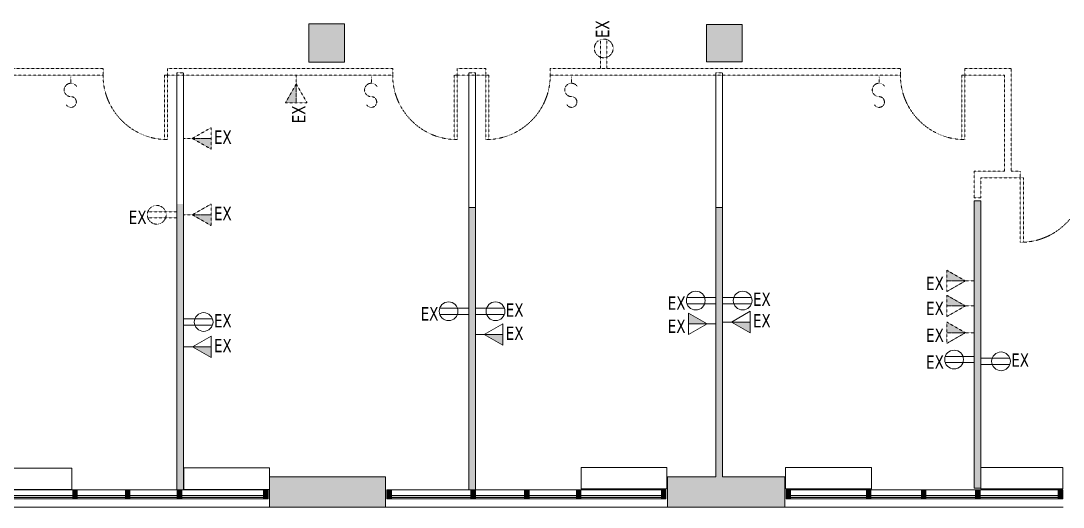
# Model space of a CAD drawing. Header units: inches. Extents: x -674 to 800, y -349 to 915.
# Drawn here: x -84 to 499, y -349 to -76 of the extents above; entities that cross this region are included whole.
import ezdxf

# ---------------------------------------------------------------- set-up
doc = ezdxf.new("R2010")
doc.units = ezdxf.units.IN
doc.header["$MEASUREMENT"] = 0
for name, pattern in [('Demolished', [0.1875, 0.125, -0.0625]), ('Demolished 3_128_', [0.046875, 0.023437, -0.023437]), ('Hidden 1_16_', [0.09375, 0.0625, -0.03125])]:
    doc.linetypes.add(name, pattern=pattern)
for name, color, linetype, lineweight in [('A-ANNO-NOTE', 131, 'Demolished', 9), ('A-DOOR', 31, 'Continuous', 13), ('A-FLOR', 192, 'Continuous', 13), ('A-GLAZ-CURT', 52, 'Continuous', 13), ('A-GLAZ-CWMG', 51, 'Continuous', 13), ('A-WALL', 113, 'Continuous', 13), ('A-WALL-PATT', 111, 'Continuous', 13), ('M-EQPM', 50, 'Continuous', 13)]:
    doc.layers.add(name, color=color, linetype=linetype, lineweight=lineweight)
doc.styles.add('Tahoma', font='tahoma.ttf', dxfattribs={"width": 0.85, "height": 7.5})

# ---------------------------------------------------------------- blocks, each defined once
blk = doc.blocks.new('System Panel - Glazed-1565839-New Construction - Demolition Plan')
at = {"layer": 'A-GLAZ-CURT', "lineweight": 9}
blk.add_hatch(color=9, dxfattribs=at).paths.add_polyline_path([(-21.25, 1.75), (-21.25, 0.75), (21.25, 0.75), (21.25, 1.75), (3.43, 1.75)], flags=0)
at = {"layer": 'A-GLAZ-CURT', "color": 251, "lineweight": 20}
for p, q in [((21.25, 1.75), (-21.25, 1.75)), ((-21.25, 1.75), (-21.25, 0.75)), ((-21.25, 0.75), (21.25, 0.75)), ((21.25, 0.75), (21.25, 1.75))]:
    blk.add_line(p, q, dxfattribs=at)
blk = doc.blocks.new('System Panel - Glazed-1565840-New Construction - Demolition Plan')
at = {"layer": 'A-GLAZ-CURT', "lineweight": 9}
blk.add_hatch(color=9, dxfattribs=at).paths.add_polyline_path([(13.91, 1.75), (-14.13, 1.75), (-14.13, 0.75), (14.13, 0.75), (14.13, 1.75)], flags=0)
at = {"layer": 'A-GLAZ-CURT', "color": 251, "lineweight": 20}
for p, q in [((14.13, 1.75), (-14.13, 1.75)), ((-14.13, 1.75), (-14.13, 0.75)), ((-14.13, 0.75), (14.13, 0.75)), ((14.13, 0.75), (14.13, 1.75))]:
    blk.add_line(p, q, dxfattribs=at)
blk = doc.blocks.new('System Panel - Glazed-1565841-New Construction - Demolition Plan')
at = {"layer": 'A-GLAZ-CURT', "lineweight": 9}
blk.add_hatch(color=9, dxfattribs=at).paths.add_polyline_path([(-13.125, 1.75), (-13.875, 1.75), (-13.875, 0.75), (13.875, 0.75), (13.875, 1.75)], flags=0)
at = {"layer": 'A-GLAZ-CURT', "color": 251, "lineweight": 20}
for p, q in [((13.875, 1.75), (-13.875, 1.75)), ((-13.875, 1.75), (-13.875, 0.75)), ((-13.875, 0.75), (13.875, 0.75)), ((13.875, 0.75), (13.875, 1.75))]:
    blk.add_line(p, q, dxfattribs=at)
blk = doc.blocks.new('System Panel - Glazed-1565842-New Construction - Demolition Plan')
at = {"layer": 'A-GLAZ-CURT', "lineweight": 9}
blk.add_hatch(color=9, dxfattribs=at).paths.add_polyline_path([(21.375, 1.75), (-21.875, 1.75), (-21.875, 0.75), (21.875, 0.75), (21.875, 1.75)], flags=0)
at = {"layer": 'A-GLAZ-CURT', "color": 251, "lineweight": 20}
for p, q in [((21.875, 1.75), (-21.875, 1.75)), ((-21.875, 1.75), (-21.875, 0.75)), ((-21.875, 0.75), (21.875, 0.75)), ((21.875, 0.75), (21.875, 1.75))]:
    blk.add_line(p, q, dxfattribs=at)
blk = doc.blocks.new('Rectangular Mullion - Rectangular Mullion 1-1562989-New Construction - Demolition Plan')
at = {"layer": 'A-GLAZ-CWMG', "lineweight": 9}
blk.add_hatch(color=9, dxfattribs=at).paths.add_polyline_path([(1.25, 2.5), (1.25, -2.5), (-1.25, -2.5), (-1.25, 2.5)], flags=0)
at = {"layer": 'A-GLAZ-CWMG', "color": 251, "lineweight": 20}
for p, q in [((-1.25, 2.5), (1.25, 2.5)), ((-1.25, -2.5), (-1.25, 2.5)), ((1.25, 2.5), (1.25, -2.5)), ((1.25, -2.5), (-1.25, -2.5))]:
    blk.add_line(p, q, dxfattribs=at)
blk = doc.blocks.new('Rectangular Mullion - Rectangular Mullion 1-1565835-New Construction - Demolition Plan')
at = {"layer": 'A-GLAZ-CWMG', "lineweight": 9}
for p, q in [((452.79, -338.85), (496.54, -338.85)), ((452.79, -343.85), (496.54, -343.85))]:
    blk.add_line(p, q, dxfattribs=at)
blk = doc.blocks.new('Rectangular Mullion - Rectangular Mullion 1-1565836-New Construction - Demolition Plan')
at = {"layer": 'A-GLAZ-CWMG', "lineweight": 9}
for p, q in [((422.54, -338.85), (450.29, -338.85)), ((422.54, -343.85), (450.29, -343.85))]:
    blk.add_line(p, q, dxfattribs=at)
blk = doc.blocks.new('Rectangular Mullion - Rectangular Mullion 1-1565837-New Construction - Demolition Plan')
at = {"layer": 'A-GLAZ-CWMG', "lineweight": 9}
for p, q in [((391.79, -338.85), (420.04, -338.85)), ((391.79, -343.85), (420.04, -343.85))]:
    blk.add_line(p, q, dxfattribs=at)
blk = doc.blocks.new('Rectangular Mullion - Rectangular Mullion 1-1565838-New Construction - Demolition Plan')
at = {"layer": 'A-GLAZ-CWMG', "lineweight": 9}
for p, q in [((346.79, -338.85), (389.29, -338.85)), ((346.79, -343.85), (389.29, -343.85))]:
    blk.add_line(p, q, dxfattribs=at)
blk = doc.blocks.new('System Panel - Glazed-1566502-New Construction - Demolition Plan')
at = {"layer": 'A-GLAZ-CURT', "lineweight": 9}
blk.add_hatch(color=9, dxfattribs=at).paths.add_polyline_path([(-21, 1.75), (-22.25, 1.75), (-22.25, 0.75), (22.25, 0.75), (22.25, 1.75)], flags=0)
at = {"layer": 'A-GLAZ-CURT', "color": 251, "lineweight": 20}
for p, q in [((22.25, 1.75), (-22.25, 1.75)), ((-22.25, 1.75), (-22.25, 0.75)), ((-22.25, 0.75), (22.25, 0.75)), ((22.25, 0.75), (22.25, 1.75))]:
    blk.add_line(p, q, dxfattribs=at)
blk = doc.blocks.new('System Panel - Glazed-1565120-New Construction - Demolition Plan')
at = {"layer": 'A-GLAZ-CURT', "lineweight": 9}
blk.add_hatch(color=9, dxfattribs=at).paths.add_polyline_path([(0.21, 1.75), (-13.75, 1.75), (-13.75, 0.75), (13.75, 0.75), (13.75, 1.75)], flags=0)
at = {"layer": 'A-GLAZ-CURT', "color": 251, "lineweight": 20}
for p, q in [((13.75, 1.75), (-13.75, 1.75)), ((-13.75, 1.75), (-13.75, 0.75)), ((-13.75, 0.75), (13.75, 0.75)), ((13.75, 0.75), (13.75, 1.75))]:
    blk.add_line(p, q, dxfattribs=at)
blk = doc.blocks.new('System Panel - Glazed-1563110-New Construction - Demolition Plan')
at = {"layer": 'A-GLAZ-CURT', "lineweight": 9}
blk.add_hatch(color=9, dxfattribs=at).paths.add_polyline_path([(12.85, 0.75), (13.25, 0.75), (13.25, 1.75), (-13.25, 1.75), (-13.25, 0.75)], flags=0)
at = {"layer": 'A-GLAZ-CURT', "color": 251, "lineweight": 20}
for p, q in [((13.25, 1.75), (-13.25, 1.75)), ((-13.25, 1.75), (-13.25, 0.75)), ((-13.25, 0.75), (13.25, 0.75)), ((13.25, 0.75), (13.25, 1.75))]:
    blk.add_line(p, q, dxfattribs=at)
blk = doc.blocks.new('System Panel - Glazed-1566503-New Construction - Demolition Plan')
at = {"layer": 'A-GLAZ-CURT', "lineweight": 9}
blk.add_hatch(color=9, dxfattribs=at).paths.add_polyline_path([(-22.55, 1.75), (-22.55, 0.75), (22.55, 0.75), (22.55, 1.75), (22.46, 1.75)], flags=0)
at = {"layer": 'A-GLAZ-CURT', "color": 251, "lineweight": 20}
for p, q in [((22.55, 1.75), (-22.55, 1.75)), ((-22.55, 1.75), (-22.55, 0.75)), ((-22.55, 0.75), (22.55, 0.75)), ((22.55, 0.75), (22.55, 1.75))]:
    blk.add_line(p, q, dxfattribs=at)
blk = doc.blocks.new('Rectangular Mullion - Rectangular Mullion 1-1566500-New Construction - Demolition Plan')
at = {"layer": 'A-GLAZ-CWMG', "lineweight": 9}
for p, q in [((229.54, -338.85), (274.64, -338.85)), ((229.54, -343.85), (274.64, -343.85))]:
    blk.add_line(p, q, dxfattribs=at)
blk = doc.blocks.new('Rectangular Mullion - Rectangular Mullion 1-V11-New Construction - Demolition Plan')
at = {"layer": 'A-GLAZ-CWMG', "lineweight": 9}
for p, q in [((617.04, -338.85), (643.54, -338.85)), ((617.04, -343.85), (643.54, -343.85))]:
    blk.add_line(p, q, dxfattribs=at)
blk = doc.blocks.new('Rectangular Mullion - Rectangular Mullion 1-1565117-New Construction - Demolition Plan')
at = {"layer": 'A-GLAZ-CWMG', "lineweight": 9}
for p, q in [((646.04, -338.85), (673.54, -338.85)), ((646.04, -343.85), (673.54, -343.85))]:
    blk.add_line(p, q, dxfattribs=at)
blk = doc.blocks.new('Rectangular Mullion - Rectangular Mullion 1-1566501-New Construction - Demolition Plan')
at = {"layer": 'A-GLAZ-CWMG', "lineweight": 9}
for p, q in [((123.54, -338.85), (166.79, -338.85)), ((123.54, -343.85), (168.04, -343.85))]:
    blk.add_line(p, q, dxfattribs=at)
blk = doc.blocks.new('System Panel - Glazed-1565119-New Construction - Demolition Plan')
at = {"layer": 'A-GLAZ-CURT', "lineweight": 9}
blk.add_hatch(color=9, dxfattribs=at).paths.add_polyline_path([(-22, 1.75), (-22.75, 1.75), (-22.75, 0.75), (22.75, 0.75), (22.75, 1.75)], flags=0)
at = {"layer": 'A-GLAZ-CURT', "color": 251, "lineweight": 20}
for p, q in [((22.75, 1.75), (-22.75, 1.75)), ((-22.75, 1.75), (-22.75, 0.75)), ((-22.75, 0.75), (22.75, 0.75)), ((22.75, 0.75), (22.75, 1.75))]:
    blk.add_line(p, q, dxfattribs=at)
blk = doc.blocks.new('System Panel - Glazed-1567193-New Construction - Demolition Plan')
at = {"layer": 'A-GLAZ-CURT', "lineweight": 9}
blk.add_hatch(color=9, dxfattribs=at).paths.add_polyline_path([(-13.5, 1.75), (-13.5, 0.75), (13.5, 0.75), (13.5, 1.75)], flags=0)
at = {"layer": 'A-GLAZ-CURT', "color": 251, "lineweight": 20}
for p, q in [((13.5, 1.75), (-13.5, 1.75)), ((-13.5, 1.75), (-13.5, 0.75)), ((-13.5, 0.75), (13.5, 0.75)), ((13.5, 0.75), (13.5, 1.75))]:
    blk.add_line(p, q, dxfattribs=at)
blk = doc.blocks.new('System Panel - Glazed-1567194-New Construction - Demolition Plan')
at = {"layer": 'A-GLAZ-CURT', "lineweight": 9}
blk.add_hatch(color=9, dxfattribs=at).paths.add_polyline_path([(-22.88, 1.75), (-22.88, 0.75), (22.88, 0.75), (22.88, 1.75), (21.78, 1.75)], flags=0)
at = {"layer": 'A-GLAZ-CURT', "color": 251, "lineweight": 20}
for p, q in [((22.88, 1.75), (-22.88, 1.75)), ((-22.88, 1.75), (-22.88, 0.75)), ((-22.88, 0.75), (22.88, 0.75)), ((22.88, 0.75), (22.88, 1.75))]:
    blk.add_line(p, q, dxfattribs=at)
blk = doc.blocks.new('Rectangular Mullion - Rectangular Mullion 1-1567191-New Construction - Demolition Plan')
at = {"layer": 'A-GLAZ-CWMG', "lineweight": 9}
for p, q in [((6.29, -343.85), (52.04, -343.85)), ((7.29, -338.85), (52.04, -338.85))]:
    blk.add_line(p, q, dxfattribs=at)
blk = doc.blocks.new('Rectangular Mullion - Rectangular Mullion 1-V12-New Construction - Demolition Plan')
at = {"layer": 'A-GLAZ-CWMG', "lineweight": 9}
for p, q in [((-22.71, -338.85), (3.54, -338.85)), ((-22.71, -343.85), (3.79, -343.85))]:
    blk.add_line(p, q, dxfattribs=at)
blk = doc.blocks.new('Rectangular Mullion - Rectangular Mullion 1-1567192-New Construction - Demolition Plan')
at = {"layer": 'A-GLAZ-CWMG', "lineweight": 9}
for p, q in [((-52.21, -338.85), (-25.21, -338.85)), ((-52.21, -343.85), (-25.21, -343.85))]:
    blk.add_line(p, q, dxfattribs=at)
blk = doc.blocks.new('Rectangular Mullion - Rectangular Mullion 1-1565118-New Construction - Demolition Plan')
at = {"layer": 'A-GLAZ-CWMG', "lineweight": 9}
for p, q in [((569.04, -338.85), (614.54, -338.85)), ((569.04, -343.85), (614.54, -343.85))]:
    blk.add_line(p, q, dxfattribs=at)
blk = doc.blocks.new('Single-Flush - 36_ x 84_-V13-New Construction - Demolition Plan')
at = {"layer": 'A-DOOR', "color": 251, "linetype": 'Hidden 1_16_', "lineweight": 20}
for p, q in [((16.25, 1.87), (16.25, 37.9)), ((18, 37.9), (16.25, 37.9)), ((18, 1.87), (18, 37.9)), ((18, 1.87), (16.25, 1.87))]:
    blk.add_line(p, q, dxfattribs=at)
at = {"layer": 'A-DOOR', "color": 252, "linetype": 'Demolished 3_128_', "lineweight": 9}
blk.add_arc((18, 1.87), 36.07, 92.78116, 180, dxfattribs=at)
blk = doc.blocks.new('Single-Flush - 36_ x 84_-1515770-New Construction - Demolition Plan')
at = {"layer": 'A-DOOR', "color": 251, "linetype": 'Hidden 1_16_', "lineweight": 20}
for p, q in [((16.25, -1.87), (16.25, -37.9)), ((18, -1.87), (16.25, -1.87)), ((18, -1.87), (18, -37.9)), ((18, -37.9), (16.25, -37.9))]:
    blk.add_line(p, q, dxfattribs=at)
at = {"layer": 'A-DOOR', "color": 252, "linetype": 'Demolished 3_128_', "lineweight": 9}
blk.add_arc((18, -1.87), 36.07, 180, 267.21884, dxfattribs=at)
blk = doc.blocks.new('Perimeter Unit20 - Perimeter Unit-1625847-New Construction - Demolition Plan')
at = {"layer": 'M-EQPM', "lineweight": 9}
for p, q in [((164.27, 904.65), (118.42, 904.65)), ((118.42, 904.65), (118.42, 892.65)), ((164.27, 904.31), (164.27, 904.65)), ((118.42, 892.65), (164.27, 892.65))]:
    blk.add_line(p, q, dxfattribs=at)
blk = doc.blocks.new('Perimeter Unit21 - Perimeter Unit-1625922-New Construction - Demolition Plan')
at = {"layer": 'M-EQPM', "lineweight": 9}
for p, q in [((166.42, 904.65), (118.42, 904.65)), ((118.42, 904.65), (118.42, 892.65)), ((166.42, 892.65), (166.42, 904.65)), ((118.42, 892.65), (166.42, 892.65))]:
    blk.add_line(p, q, dxfattribs=at)
blk = doc.blocks.new('Perimeter Unit23 - Perimeter Unit-1626038-New Construction - Demolition Plan')
at = {"layer": 'M-EQPM', "lineweight": 9}
for p, q in [((166.42, 904.65), (118.42, 904.65)), ((118.42, 904.65), (118.42, 892.65)), ((166.42, 892.65), (166.42, 904.65)), ((118.42, 892.65), (166.42, 892.65))]:
    blk.add_line(p, q, dxfattribs=at)
blk = doc.blocks.new('Perimeter Unit24 - Perimeter Unit-1626070-New Construction - Demolition Plan')
at = {"layer": 'M-EQPM', "lineweight": 9}
for p, q in [((166.42, 904.65), (118.52, 904.65)), ((166.42, 892.65), (166.42, 904.65)), ((118.42, 897.58), (118.42, 892.65)), ((118.42, 892.65), (166.42, 892.65))]:
    blk.add_line(p, q, dxfattribs=at)
blk = doc.blocks.new('Perimeter Unit25 - Perimeter Unit-1626114-New Construction - Demolition Plan')
at = {"layer": 'M-EQPM', "lineweight": 9}
for p, q in [((167.91, 904.29), (119.91, 904.29)), ((119.91, 904.29), (119.91, 892.29)), ((167.91, 892.29), (167.91, 904.29)), ((119.91, 892.29), (167.91, 892.29))]:
    blk.add_line(p, q, dxfattribs=at)

msp = doc.modelspace()

# ---------------------------------------------------------------- hatches: boundary and pattern name
at = {"layer": 'A-ANNO-NOTE', "linetype": 'Demolished 3_128_'}
for points in [[(69.65, -122.22), (70.33, -122.22), (70.33, -111.76), (64.33, -122.22)], [(22.67, -148.22), (22.67, -142.22), (12.21, -142.22)], [(22.67, -190.97), (22.67, -184.97), (12.21, -184.97)], [(444.62, -221.97), (434.16, -215.97), (434.16, -221.97)], [(444.62, -235.97), (434.16, -229.97), (434.16, -235.97)], [(444.62, -250.97), (434.16, -244.97), (434.16, -250.97)]]:
    msp.add_hatch(color=8, dxfattribs=at).paths.add_polyline_path(points, flags=0)
at = {"layer": 'A-ANNO-NOTE', "linetype": 'Continuous'}
for points in [[(300.12, -245.97), (289.66, -239.97), (289.66, -245.97)], [(324.17, -250.97), (324.17, -244.97), (313.71, -244.97)], [(185.92, -257.97), (185.92, -251.97), (175.46, -251.97)], [(22.67, -264.91), (22.67, -258.91), (12.21, -258.91)]]:
    msp.add_hatch(color=256, dxfattribs=at).paths.add_polyline_path(points, flags=0)
at = {"layer": 'A-WALL-PATT'}
for points in [[(97.29, -99.6), (97.29, -78.1), (77.29, -78.1), (77.29, -99.6)], [(319.79, -99.41), (319.79, -78.41), (299.79, -78.41), (299.79, -99.41)], [(7.29, -338.85), (7.29, -178.97), (3.54, -178.97), (3.54, -338.85)], [(453.29, -337.97), (453.29, -177.1), (449.54, -177.1), (449.54, -337.97)], [(166.79, -338.85), (170.54, -338.85), (170.54, -180.85), (166.79, -180.85), (166.79, -294.49)], [(305.04, -331.6), (308.79, -331.6), (308.79, -180.85), (305.04, -180.85), (305.04, -294.49)], [(69.65, -348.6), (120.29, -348.6), (120.29, -331.6), (55.29, -331.6), (55.29, -348.6)], [(343.54, -348.6), (343.54, -331.6), (277.89, -331.6), (277.89, -348.6)]]:
    msp.add_hatch(color=253, dxfattribs=at).paths.add_polyline_path(points, flags=0)

# ---------------------------------------------------------------- linework, layer by layer
at = {"layer": 'A-ANNO-NOTE', "color": 252, "linetype": 'Demolished 3_128_'}
for p, q in [((240.58, -103.1), (240.58, -86.9)), ((244.07, -103.1), (244.07, -86.9)), ((-55.67, -111.35), (-55.67, -107.68)), ((70.33, -106.85), (70.33, -122.22)), ((112.33, -111.35), (112.33, -107.68)), ((224.33, -111.35), (224.33, -107.68)), ((396.33, -111.35), (396.33, -107.68)), ((70.33, -111.76), (64.33, -122.22)), ((70.33, -111.76), (64.33, -122.22)), ((70.33, -122.22), (70.33, -111.76)), ((70.33, -111.76), (76.33, -122.22)), ((64.33, -122.22), (70.33, -122.22)), ((64.33, -122.22), (76.33, -122.22)), ((12.21, -142.22), (22.67, -136.22)), ((22.67, -148.22), (22.67, -136.22)), ((7.29, -142.22), (22.67, -142.22)), ((22.67, -142.22), (12.21, -142.22)), ((12.21, -142.22), (22.67, -148.22)), ((12.21, -142.22), (22.67, -148.22)), ((22.67, -148.22), (22.67, -142.22)), ((12.21, -184.97), (22.67, -178.97)), ((22.67, -190.97), (22.67, -178.97)), ((3.54, -183.23), (-12.66, -183.23)), ((7.29, -184.97), (22.67, -184.97)), ((22.67, -184.97), (12.21, -184.97)), ((12.21, -184.97), (22.67, -190.97)), ((12.21, -184.97), (22.67, -190.97)), ((22.67, -190.97), (22.67, -184.97)), ((3.54, -186.72), (-12.66, -186.72)), ((434.16, -215.97), (434.16, -221.97)), ((444.62, -221.97), (434.16, -215.97)), ((434.16, -215.97), (434.16, -227.97)), ((444.62, -221.97), (434.16, -215.97)), ((434.16, -221.97), (444.62, -221.97)), ((449.54, -221.97), (434.16, -221.97)), ((444.62, -221.97), (434.16, -227.97)), ((434.16, -229.97), (434.16, -235.97)), ((444.62, -235.97), (434.16, -229.97)), ((434.16, -229.97), (434.16, -241.97)), ((444.62, -235.97), (434.16, -229.97)), ((434.16, -235.97), (444.62, -235.97)), ((449.54, -235.97), (434.16, -235.97)), ((444.62, -235.97), (434.16, -241.97)), ((434.16, -244.97), (434.16, -250.97)), ((444.62, -250.97), (434.16, -244.97)), ((434.16, -244.97), (434.16, -256.97)), ((444.62, -250.97), (434.16, -244.97)), ((434.16, -250.97), (444.62, -250.97)), ((449.54, -250.97), (434.16, -250.97)), ((444.62, -250.97), (434.16, -256.97))]:
    msp.add_line(p, q, dxfattribs=at)
at = {"layer": 'A-ANNO-NOTE', "linetype": 'Continuous', "lineweight": 20}
for p, q in [((305.04, -231.23), (288.84, -231.23)), ((308.79, -231.22), (324.99, -231.22)), ((166.79, -237.23), (150.59, -237.23)), ((170.54, -237.22), (186.74, -237.22)), ((305.04, -234.72), (288.84, -234.72)), ((308.79, -234.71), (324.99, -234.71)), ((313.71, -244.97), (324.17, -238.97)), ((324.17, -250.97), (324.17, -238.97)), ((7.29, -243.22), (23.49, -243.22)), ((166.79, -240.72), (150.59, -240.72)), ((170.54, -240.71), (186.74, -240.71)), ((289.66, -239.97), (289.66, -245.97)), ((300.12, -245.97), (289.66, -239.97)), ((289.66, -239.97), (289.66, -251.97)), ((300.12, -245.97), (289.66, -239.97)), ((7.29, -246.71), (23.49, -246.71)), ((175.46, -251.97), (185.92, -245.97)), ((185.92, -257.97), (185.92, -245.97)), ((289.66, -245.97), (300.12, -245.97)), ((305.04, -245.97), (289.66, -245.97)), ((300.12, -245.97), (289.66, -251.97)), ((308.79, -244.97), (324.17, -244.97)), ((324.17, -244.97), (313.71, -244.97)), ((313.71, -244.97), (324.17, -250.97)), ((313.71, -244.97), (324.17, -250.97)), ((324.17, -250.97), (324.17, -244.97)), ((12.21, -258.91), (22.67, -252.91)), ((22.67, -264.91), (22.67, -252.91)), ((170.54, -251.97), (185.92, -251.97)), ((185.92, -251.97), (175.46, -251.97)), ((175.46, -251.97), (185.92, -257.97)), ((175.46, -251.97), (185.92, -257.97)), ((185.92, -257.97), (185.92, -251.97)), ((7.29, -258.91), (22.67, -258.91)), ((22.67, -258.91), (12.21, -258.91)), ((12.21, -258.91), (22.67, -264.91)), ((12.21, -258.91), (22.67, -264.91)), ((22.67, -264.91), (22.67, -258.91)), ((449.54, -264.23), (433.34, -264.23)), ((449.54, -267.72), (433.34, -267.72)), ((453.29, -265.22), (469.49, -265.22)), ((453.29, -268.71), (469.49, -268.71))]:
    msp.add_line(p, q, dxfattribs=at)
at = {"layer": 'A-ANNO-NOTE', "color": 252, "linetype": 'Demolished 3_128_'}
for centre in [(242.32, -91.85), (-7.71, -184.97)]:
    msp.add_circle(centre, 5.25, dxfattribs=at)
at = {"layer": 'A-ANNO-NOTE', "linetype": 'Continuous', "lineweight": 20}
for centre in [(293.79, -232.97), (320.03, -232.97), (155.54, -238.97), (181.78, -238.97), (18.53, -244.97), (438.29, -265.97), (464.53, -266.97)]:
    msp.add_circle(centre, 5.25, dxfattribs=at)
at = {"layer": 'A-ANNO-NOTE', "color": 252, "linetype": 'Demolished 3_128_'}
for centre, radius, start, end in [((-55.72, -115.1), 3.75, 30, 270.77387), ((112.28, -115.1), 3.75, 30, 270.77387), ((224.28, -115.1), 3.75, 30, 270.77387), ((396.28, -115.1), 3.75, 30, 270.77387), ((-55.67, -121.85), 3, 210, 90), ((112.33, -121.85), 3, 210, 90), ((224.33, -121.85), 3, 210, 90), ((396.33, -121.85), 3, 210, 90)]:
    msp.add_arc(centre, radius, start, end, dxfattribs=at)
at = {"layer": 'A-FLOR'}
for p, q in [((-103.46, -348.6), (55.29, -348.6)), ((120.29, -348.6), (277.89, -348.6)), ((343.54, -348.6), (499.29, -348.6))]:
    msp.add_line(p, q, dxfattribs=at)
at = {"layer": 'A-WALL', "color": 251, "lineweight": 20}
for p, q in [((97.29, -78.1), (77.29, -78.1)), ((77.29, -78.1), (77.29, -99.6)), ((97.29, -99.6), (97.29, -78.1)), ((299.79, -78.41), (299.79, -99.41)), ((319.79, -78.41), (299.79, -78.41)), ((319.79, -99.41), (319.79, -78.41)), ((77.29, -99.6), (97.29, -99.6)), ((299.79, -99.41), (319.79, -99.41)), ((3.54, -105.47), (3.54, -338.85)), ((7.29, -338.85), (7.29, -105.47)), ((166.79, -105.47), (166.79, -338.85)), ((170.54, -338.85), (170.54, -105.47)), ((305.04, -105.47), (305.04, -331.6)), ((308.79, -331.6), (308.79, -105.47)), ((449.54, -177.1), (449.54, -337.97)), ((453.29, -177.1), (449.54, -177.1)), ((453.29, -337.97), (453.29, -177.1)), ((170.54, -180.85), (166.79, -180.85)), ((308.79, -180.85), (305.04, -180.85)), ((120.29, -331.6), (55.29, -331.6)), ((55.29, -331.6), (55.29, -348.6)), ((120.29, -348.6), (120.29, -331.6)), ((305.04, -331.6), (277.89, -331.6)), ((277.89, -331.6), (277.89, -348.6)), ((343.54, -331.6), (308.79, -331.6)), ((343.54, -348.6), (343.54, -331.6)), ((449.54, -337.97), (453.29, -337.97)), ((3.54, -338.85), (7.29, -338.85)), ((166.79, -338.85), (170.54, -338.85)), ((55.29, -348.6), (120.29, -348.6)), ((277.89, -348.6), (343.54, -348.6))]:
    msp.add_line(p, q, dxfattribs=at)
at = {"layer": 'A-WALL', "color": 251, "linetype": 'Hidden 1_16_', "lineweight": 20}
for p, q in [((-37.67, -103.1), (-148.24, -103.1)), ((-37.67, -106.85), (-37.67, -103.1)), ((124.33, -103.1), (-1.67, -103.1)), ((-1.67, -103.1), (-1.67, -106.85)), ((124.33, -106.85), (124.33, -103.1)), ((176.33, -103.1), (160.33, -103.1)), ((160.33, -103.1), (160.33, -106.85)), ((176.33, -106.85), (176.33, -103.1)), ((408.33, -103.1), (212.33, -103.1)), ((212.33, -103.1), (212.33, -106.85)), ((408.33, -106.85), (408.33, -103.1)), ((470.2, -103.1), (444.33, -103.1)), ((444.33, -103.1), (444.33, -106.85)), ((470.2, -160.58), (470.2, -103.1)), ((-148.24, -106.85), (-37.67, -106.85)), ((-1.67, -106.85), (124.33, -106.85)), ((7.29, -105.47), (3.54, -105.47)), ((160.33, -106.85), (176.33, -106.85)), ((170.54, -105.47), (166.79, -105.47)), ((212.33, -106.85), (408.33, -106.85)), ((308.79, -105.47), (305.04, -105.47)), ((444.33, -106.85), (466.45, -106.85)), ((466.45, -106.85), (466.45, -160.58)), ((466.45, -160.58), (449.54, -160.58)), ((449.54, -160.58), (449.54, -175.45)), ((475.33, -160.58), (470.2, -160.58)), ((475.33, -164.33), (475.33, -160.58)), ((453.29, -164.33), (475.33, -164.33)), ((453.29, -175.45), (453.29, -164.33)), ((449.54, -175.45), (453.29, -175.45)), ((166.79, -180.85), (170.54, -180.85)), ((305.04, -180.85), (308.79, -180.85))]:
    msp.add_line(p, q, dxfattribs=at)

# ---------------------------------------------------------------- block references
at = {"layer": 'A-DOOR', "color": 252, "linetype": 'Demolished 3_128_', "lineweight": 9}
for p in [(-19.67, -104.97), (142.33, -104.97), (426.33, -104.97)]:
    msp.add_blockref('Single-Flush - 36_ x 84_-1515770-New Construction - Demolition Plan', p, dxfattribs=at)
at = {"layer": 'A-DOOR', "color": 252, "linetype": 'Demolished 3_128_', "lineweight": 9, "rotation": 180}
for p in [(194.33, -104.97), (493.33, -162.45)]:
    msp.add_blockref('Single-Flush - 36_ x 84_-V13-New Construction - Demolition Plan', p, dxfattribs=at)
at = {"layer": 'A-GLAZ-CURT', "lineweight": 9, "rotation": 180}
for name, p in [('System Panel - Glazed-1565119-New Construction - Demolition Plan', (-77.46, -341.35)), ('System Panel - Glazed-1567193-New Construction - Demolition Plan', (-38.71, -341.35)), ('System Panel - Glazed-1563110-New Construction - Demolition Plan', (-9.46, -341.35)), ('System Panel - Glazed-1567194-New Construction - Demolition Plan', (29.16, -341.35)), ('System Panel - Glazed-1566502-New Construction - Demolition Plan', (145.79, -341.35)), ('System Panel - Glazed-1565120-New Construction - Demolition Plan', (184.29, -341.35)), ('System Panel - Glazed-1563110-New Construction - Demolition Plan', (213.79, -341.35)), ('System Panel - Glazed-1566503-New Construction - Demolition Plan', (252.09, -341.35)), ('System Panel - Glazed-1565839-New Construction - Demolition Plan', (368.04, -341.35)), ('System Panel - Glazed-1565840-New Construction - Demolition Plan', (405.91, -341.35)), ('System Panel - Glazed-1565841-New Construction - Demolition Plan', (436.41, -341.35)), ('System Panel - Glazed-1565842-New Construction - Demolition Plan', (474.66, -341.35))]:
    msp.add_blockref(name, p, dxfattribs=at)
at = {"layer": 'A-GLAZ-CWMG', "lineweight": 9}
for name, p in [('Rectangular Mullion - Rectangular Mullion 1-1565118-New Construction - Demolition Plan', (-669.25, 0)), ('Rectangular Mullion - Rectangular Mullion 1-1567192-New Construction - Demolition Plan', (0, 0)), ('Rectangular Mullion - Rectangular Mullion 1-V12-New Construction - Demolition Plan', (0, 0)), ('Rectangular Mullion - Rectangular Mullion 1-1567191-New Construction - Demolition Plan', (0, 0)), ('Rectangular Mullion - Rectangular Mullion 1-1566501-New Construction - Demolition Plan', (0, 0)), ('Rectangular Mullion - Rectangular Mullion 1-1565117-New Construction - Demolition Plan', (-475.5, 0)), ('Rectangular Mullion - Rectangular Mullion 1-V11-New Construction - Demolition Plan', (-416.5, 0)), ('Rectangular Mullion - Rectangular Mullion 1-1566500-New Construction - Demolition Plan', (0, 0)), ('Rectangular Mullion - Rectangular Mullion 1-1565838-New Construction - Demolition Plan', (0, 0)), ('Rectangular Mullion - Rectangular Mullion 1-1565837-New Construction - Demolition Plan', (0, 0)), ('Rectangular Mullion - Rectangular Mullion 1-1565836-New Construction - Demolition Plan', (0, 0)), ('Rectangular Mullion - Rectangular Mullion 1-1565835-New Construction - Demolition Plan', (0, 0))]:
    msp.add_blockref(name, p, dxfattribs=at)
at = {"layer": 'A-GLAZ-CWMG', "lineweight": 9, "extrusion": (0, 0, -1)}
for p in [(53.46, -341.35), (23.96, -341.35), (-5.04, -341.35), (-53.29, -341.35), (-122.29, -341.35), (-169.29, -341.35), (-199.29, -341.35), (-228.29, -341.35), (-275.89, -341.35), (-345.54, -341.35), (-390.54, -341.35), (-421.29, -341.35), (-451.54, -341.35), (-497.79, -341.35)]:
    msp.add_blockref('Rectangular Mullion - Rectangular Mullion 1-1562989-New Construction - Demolition Plan', p, dxfattribs=at)
at = {"layer": 'M-EQPM', "lineweight": 9, "rotation": 180}
for name, p in [('Perimeter Unit23 - Perimeter Unit-1626038-New Construction - Demolition Plan', (396.05, 566.24)), ('Perimeter Unit21 - Perimeter Unit-1625922-New Construction - Demolition Plan', (510.43, 566.24)), ('Perimeter Unit20 - Perimeter Unit-1625847-New Construction - Demolition Plan', (617.56, 566.34)), ('Perimeter Unit25 - Perimeter Unit-1626114-New Construction - Demolition Plan', (64.63, 565.6)), ('Perimeter Unit24 - Perimeter Unit-1626070-New Construction - Demolition Plan', (173.8, 565.99))]:
    msp.add_blockref(name, p, dxfattribs=at)

# ---------------------------------------------------------------- texts
at = {"layer": 'A-ANNO-NOTE', "color": 251, "linetype": 'Demolished 3_128_', "char_height": 7.5, "width": 11.8387, "attachment_point": 1, "rotation": 90, "line_spacing_factor": 0.994306, "style": 'Tahoma'}
for insert in [(237.86, -86.09), (67.99, -133.72)]:
    msp.add_mtext('EX', dxfattribs=dict(at, insert=insert))
at = {"layer": 'A-ANNO-NOTE', "color": 251, "linetype": 'Demolished 3_128_', "char_height": 7.5, "width": 11.8387, "attachment_point": 1, "line_spacing_factor": 0.994306, "style": 'Tahoma'}
for insert in [(24.29, -137.76), (24.29, -180.51), (-23.33, -182.64), (422.67, -219.63), (422.67, -233.63), (422.67, -248.63)]:
    msp.add_mtext('EX', dxfattribs=dict(at, insert=insert))
at = {"layer": 'A-ANNO-NOTE', "linetype": 'Continuous', "char_height": 7.5, "width": 11.8387, "attachment_point": 1, "line_spacing_factor": 0.994306, "style": 'Tahoma'}
for insert in [(278.17, -230.64), (325.79, -228.51), (139.92, -236.64), (187.54, -234.51), (24.29, -240.51), (278.17, -243.63), (325.79, -240.51), (187.54, -247.51), (24.29, -254.45), (422.67, -263.64), (470.29, -262.51)]:
    msp.add_mtext('EX', dxfattribs=dict(at, insert=insert))

doc.saveas('drawing.dxf')
